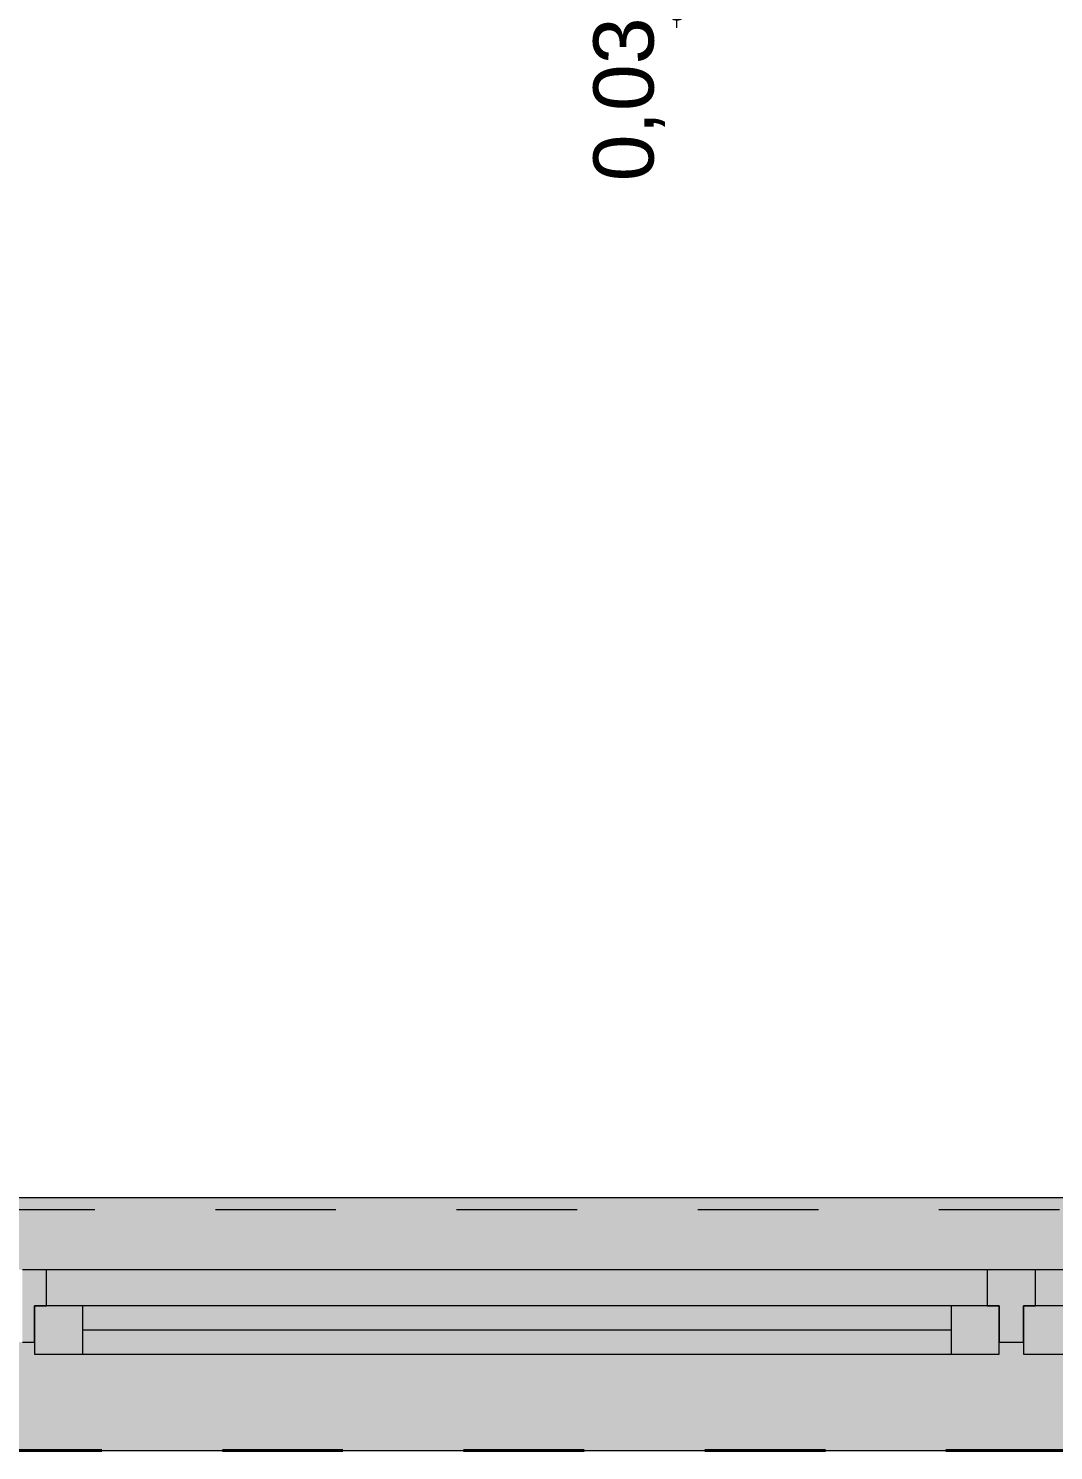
# Model space of a CAD drawing. Header units: metres. Extents: x -1.9 to 95.3, y -2.2 to 2.5.
# Drawn here: x 23.634 to 24.484, y -2.225 to -1.046 of the extents above; entities that cross this region are included whole.
import ezdxf

# ---------------------------------------------------------------- set-up
doc = ezdxf.new("R2010")
doc.units = ezdxf.units.M
doc.header["$MEASUREMENT"] = 0
doc.linetypes.add('Dashed', pattern=[0.035, 0.0225, -0.0125])
doc.layers.add('0_Caneta_No__1', color=7, linetype='Continuous', lineweight=40)
doc.layers.add('PAREDE CONSTRUIR_Caneta_No__255', color=255, linetype='Continuous', lineweight=0)
doc.layers.add('0_Caneta_No__25', color=7, linetype='Continuous', lineweight=13, true_color=0x982312)
doc.layers.add('PAREDE CONSTRUIR_Caneta_No__9', color=7, linetype='Continuous', lineweight=9, true_color=0x020202)
doc.styles.add('GENERATED_STYLE_1', font='arial.ttf')
doc.dimstyles.new('GENERATED_STYLE__2', dxfattribs={"dimtxt": 0.05, "dimasz": 0.02375, "dimexe": 0.18, "dimexo": 0.267183, "dimgap": 0, "dimtad": 1, "dimzin": 0, "dimdsep": 46, "dimtxsty": 'GENERATED_STYLE_1', "dimblk": 'ARROWHEAD_11', "dimblk1": 'ARROWHEAD_11', "dimblk2": 'ARROWHEAD_11', "dimcen": 0.09, "dimclrd": 256, "dimclre": 256, "dimclrt": 256, "dimadec": 0, "dimazin": 0, "dimtfac": 1, "dimtdec": 4, "dimtmove": 0, "dimatfit": 3, "dimfxl": 0, "dimtolj": 1, "dimtzin": 0, "dimarcsym": 0})

# ---------------------------------------------------------------- blocks, each defined once
blk = doc.blocks.new('*D88', base_point=(24.0645, 0))
at = {"layer": '0_Caneta_No__25', "linetype": 'Continuous', "lineweight": 13, "true_color": 0x982312}
for points in [[(24.1659, -1.0027), (24.1664, -1.0051), (24.1678, -1.0071), (24.1698, -1.0085), (24.1722, -1.009), (24.1746, -1.0085), (24.1766, -1.0071), (24.178, -1.0051), (24.1784, -1.0027), (24.178, -1.0003), (24.1766, -0.9983), (24.1746, -0.9969), (24.1722, -0.9965), (24.1698, -0.9969), (24.1678, -0.9983), (24.1664, -1.0003)], [(24.1659, -1.0327), (24.1664, -1.0351), (24.1678, -1.0371), (24.1698, -1.0385), (24.1722, -1.039), (24.1746, -1.0385), (24.1766, -1.0371), (24.178, -1.0351), (24.1784, -1.0327), (24.178, -1.0303), (24.1766, -1.0283), (24.1746, -1.0269), (24.1722, -1.0265), (24.1698, -1.0269), (24.1678, -1.0283), (24.1664, -1.0303)]]:
    blk.add_hatch(color=24, dxfattribs=at).paths.add_polyline_path(points)
at = {"layer": '0_Caneta_No__25', "color": 24, "linetype": 'Continuous', "lineweight": 13, "true_color": 0x982312}
for p, q in [((24.1659, -1.0027), (24.1487, -1.0027)), ((24.1722, -1.0265), (24.1722, -1.009)), ((24.4394, -1.0027), (24.1784, -1.0027)), ((24.1659, -1.0327), (24.1487, -1.0327)), ((24.4394, -1.0327), (24.1784, -1.0327)), ((24.1722, -1.0452), (24.1722, -1.039))]:
    blk.add_line(p, q, dxfattribs=at)
for centre in [(24.1722, -1.0027), (24.1722, -1.0327)]:
    blk.add_circle(centre, 0.00625, dxfattribs=at)
at = {"layer": '0_Caneta_No__25', "color": 24, "lineweight": 13, "true_color": 0x982312, "insert": (24.1622, -1.1724), "char_height": 0.05, "attachment_point": 7, "rotation": 90, "style": 'GENERATED_STYLE_1'}
blk.add_mtext('\\A1;{\\pql;\\fArial|b0|i0|c0|p0;\\W1.000000;0,03}', dxfattribs=at)
blk = doc.blocks.new('ARROWHEAD_11')
at = {"color": 0, "linetype": 'Continuous', "lineweight": 0}
blk.add_line((0, 0), (-1, 0), dxfattribs=at)
at = {"color": 0, "linetype": 'Continuous', "lineweight": 0, "const_width": 0.25, "flags": 128}
blk.add_lwpolyline([(-0.125, 0, 1), (0.125, 0, 1)], format="xyb", close=True, dxfattribs=at)

msp = doc.modelspace()

# ---------------------------------------------------------------- hatches: boundary and pattern name
at = {"layer": 'PAREDE CONSTRUIR_Caneta_No__255', "linetype": 'Continuous', "lineweight": 0}
for points in [[(22.7895, -2.075), (25.2895, -2.075), (25.2895, -2.025), (25.2795, -2.015), (22.7995, -2.015), (22.7895, -2.025)], [(23.6295, -2.135), (23.6395, -2.135), (23.6395, -2.105), (23.6495, -2.105), (23.6495, -2.075), (23.6295, -2.075)], [(24.3995, -2.145), (24.3995, -2.105), (24.4295, -2.105), (24.4295, -2.075), (23.6495, -2.075), (23.6495, -2.105), (23.6795, -2.105), (23.6795, -2.145)], [(24.4495, -2.075), (24.4295, -2.075), (24.4295, -2.105), (24.4395, -2.105), (24.4395, -2.135), (24.4495, -2.135)], [(24.4495, -2.135), (24.4595, -2.135), (24.4595, -2.105), (24.4695, -2.105), (24.4695, -2.075), (24.4495, -2.075)], [(25.2195, -2.145), (25.2195, -2.105), (25.2495, -2.105), (25.2495, -2.075), (24.4695, -2.075), (24.4695, -2.105), (24.4995, -2.105), (24.4995, -2.145)], [(23.6395, -2.145), (23.6795, -2.145), (23.6795, -2.105), (23.6395, -2.105)], [(24.3995, -2.105), (23.6795, -2.105), (23.6795, -2.145), (24.3995, -2.145)], [(24.4395, -2.105), (24.3995, -2.105), (24.3995, -2.145), (24.4395, -2.145)], [(24.4595, -2.145), (24.4995, -2.145), (24.4995, -2.105), (24.4595, -2.105)], [(22.8195, -2.225), (25.2595, -2.225), (25.2595, -2.135), (22.8195, -2.135)]]:
    msp.add_hatch(color=255, dxfattribs=at).paths.add_polyline_path(points)

# ---------------------------------------------------------------- linework, layer by layer
at = {"layer": '0_Caneta_No__1', "color": 7, "linetype": 'Dashed', "lineweight": 40}
msp.add_lwpolyline([(22.3953, -2.225), (25.7937, -2.225), (25.7937, 2.225), (22.3953, 2.225)], close=True, dxfattribs=at)
at = {"layer": 'PAREDE CONSTRUIR_Caneta_No__9', "color": 18, "linetype": 'Continuous', "lineweight": 9, "true_color": 0x020202}
for p, q in [((22.7995, -2.015), (25.2795, -2.015)), ((23.6495, -2.075), (23.6295, -2.075)), ((23.6495, -2.105), (23.6495, -2.075)), ((24.4295, -2.075), (23.6495, -2.075)), ((24.4495, -2.075), (24.4295, -2.075)), ((24.4295, -2.075), (24.4295, -2.105)), ((24.4695, -2.075), (24.4495, -2.075)), ((24.4695, -2.105), (24.4695, -2.075)), ((25.2495, -2.075), (24.4695, -2.075)), ((23.6395, -2.135), (23.6395, -2.105)), ((23.6395, -2.105), (23.6495, -2.105)), ((23.6795, -2.105), (23.6395, -2.105)), ((23.6395, -2.105), (23.6395, -2.145)), ((23.6795, -2.145), (23.6795, -2.105)), ((24.3995, -2.105), (23.6795, -2.105)), ((24.4395, -2.105), (24.3995, -2.105)), ((24.3995, -2.105), (24.3995, -2.145)), ((24.4295, -2.105), (24.4395, -2.105)), ((24.4395, -2.105), (24.4395, -2.135)), ((24.4395, -2.145), (24.4395, -2.105)), ((24.4595, -2.135), (24.4595, -2.105)), ((24.4595, -2.105), (24.4695, -2.105)), ((24.4995, -2.105), (24.4595, -2.105)), ((24.4595, -2.105), (24.4595, -2.145)), ((23.6795, -2.125), (24.3995, -2.125)), ((23.6295, -2.135), (23.6395, -2.135)), ((23.6395, -2.145), (23.6795, -2.145)), ((23.6795, -2.145), (24.3995, -2.145)), ((23.6795, -2.145), (24.3995, -2.145)), ((24.3995, -2.145), (24.4395, -2.145)), ((24.4395, -2.135), (24.4495, -2.135)), ((24.4495, -2.135), (24.4595, -2.135)), ((24.4595, -2.145), (24.4995, -2.145)), ((22.8195, -2.225), (25.2595, -2.225))]:
    msp.add_line(p, q, dxfattribs=at)
at = {"layer": 'PAREDE CONSTRUIR_Caneta_No__9', "color": 18, "linetype": 'Dashed', "lineweight": 9, "true_color": 0x020202}
msp.add_line((22.7895, -2.025), (25.2895, -2.025), dxfattribs=at)

# ---------------------------------------------------------------- dimensions: what is measured, and where the dimension line sits
at = {"color": 24, "linetype": 'Continuous', "lineweight": 13, "true_color": 0x982312}
dim = msp.add_linear_dim(base=(24.1722, -1.0027), p1=(24.5105, -1.0327), p2=(24.489, -1.0027), angle=90, dimstyle='GENERATED_STYLE__2', dxfattribs=at)
dim.commit()
dim.dimension.update_dxf_attribs({"geometry": '*D88', "text_midpoint": (24.1372, -1.1077), "dimtype": 160, "text_rotation": 90})

doc.saveas('drawing.dxf')
